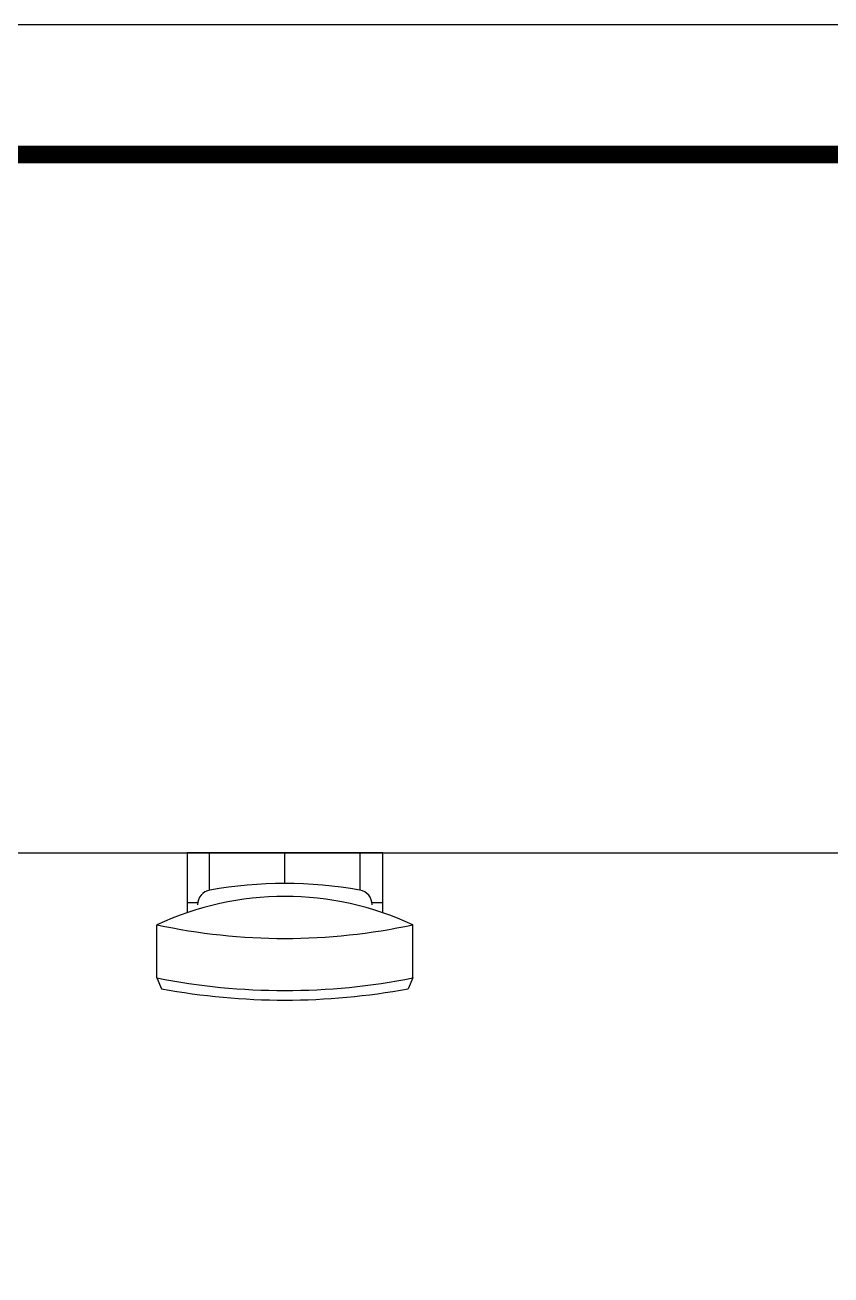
# Model space of a CAD drawing. Extents: x 300 to 2828, y 64 to 1916.
# Drawn here: x 1709.3 to 1977, y 1500.8 to 1916.1 of the extents above; entities that cross this region are included whole.
import ezdxf

# ---------------------------------------------------------------- set-up
doc = ezdxf.new("R2010")
doc.units = 0
doc.header["$LTSCALE"] = 10
doc.header["$MEASUREMENT"] = 0
doc.layers.get('0').update_dxf_attribs({"linetype": 'CONTINUOUS'})
doc.layers.add('1', color=7, linetype='CONTINUOUS')

msp = doc.modelspace()

# ---------------------------------------------------------------- linework, layer by layer
at = {"lineweight": -3, "ltscale": 0.5}
for p, q in [((1037.21, 1641.02), (2062.35, 1641.02)), ((1795.64, 1630.9), (1795.64, 1641.02)), ((1766.69, 1624.48), (1763.14, 1624.48)), ((1828.14, 1624.48), (1824.59, 1624.48)), ((1753.14, 1599.5), (1753.14, 1617.16)), ((1838.14, 1599.5), (1838.14, 1617.16)), ((1753.14, 1599.5), (1754.7, 1595.94)), ((1838.14, 1599.5), (1836.58, 1595.94))]:
    msp.add_line(p, q, dxfattribs=at)
at = {"ltscale": 0.5}
msp.add_lwpolyline([(300, 64.06), (2827.62, 64.06), (2827.62, 1916.1), (300, 1916.1)], close=True, dxfattribs=at)
at = {"color": 5, "linetype": 'ByBlock', "lineweight": 200, "const_width": 5.82}
msp.add_lwpolyline([(340.64, 143.37), (2786.72, 143.37), (2786.72, 1873.09), (340.64, 1873.09)], close=True, dxfattribs=at)
at = {"lineweight": -3, "ltscale": 0.5}
for centre, radius, start, end in [((1771.64, 1623.78), 5, 100.1141, 180), ((1795.64, 1489.24), 141.67, 79.8859, 100.1141), ((1819.64, 1623.78), 5, 0, 79.8859), ((1795.64, 1525.64), 100.91, 65.0908, 114.9092), ((1795.64, 1815.01), 202.36, 257.8764, 282.1236), ((1795.64, 1815.01), 219.66, 258.844, 281.156), ((1795.64, 1815.01), 222.86, 259.4143, 280.5857)]:
    msp.add_arc(centre, radius, start, end, dxfattribs=at)
at = {"layer": '1', "color": 7, "linetype": 'Continuous', "lineweight": -3}
for p, q in [((1763.14, 1641.02), (1763.14, 1621.17)), ((1770.64, 1641.02), (1763.14, 1641.02)), ((1770.64, 1628.68), (1770.64, 1641.02)), ((1820.64, 1641.02), (1770.64, 1641.02)), ((1820.64, 1628.68), (1820.64, 1641.02)), ((1828.14, 1641.02), (1820.64, 1641.02)), ((1828.14, 1621.17), (1828.14, 1641.02))]:
    msp.add_line(p, q, dxfattribs=at)

doc.saveas('drawing.dxf')
